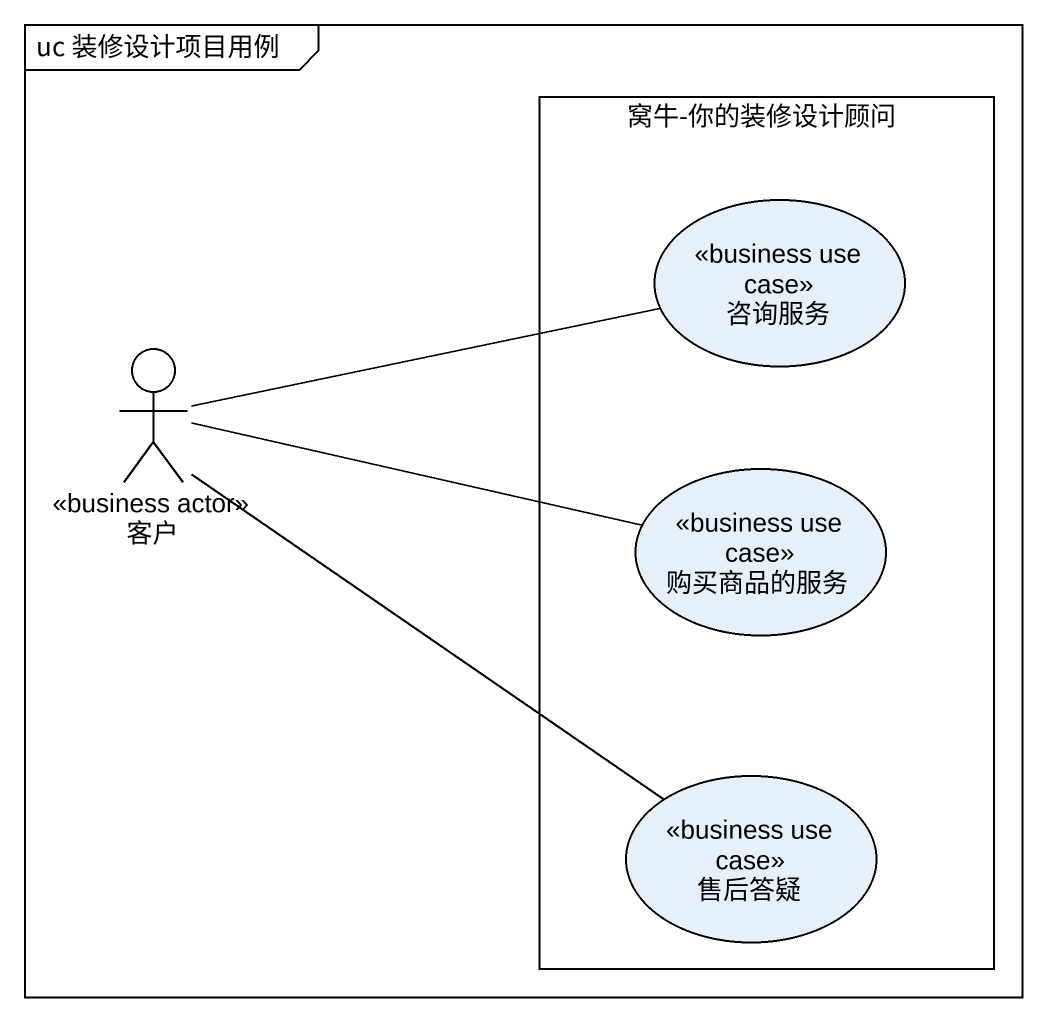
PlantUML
@startuml
mainframe uc 装修设计项目用例
rectangle "窝牛-你的装修设计顾问" as 窝牛_你的装修设计顾问 {
  usecase 咨询服务 <<business use case>>
  usecase 购买商品的服务 <<business use case>>
  usecase 售后答疑 <<business use case>>
}
actor 客户 <<business actor>>
客户 -right- 咨询服务
客户 -right- 购买商品的服务
客户 -- 售后答疑
@enduml
